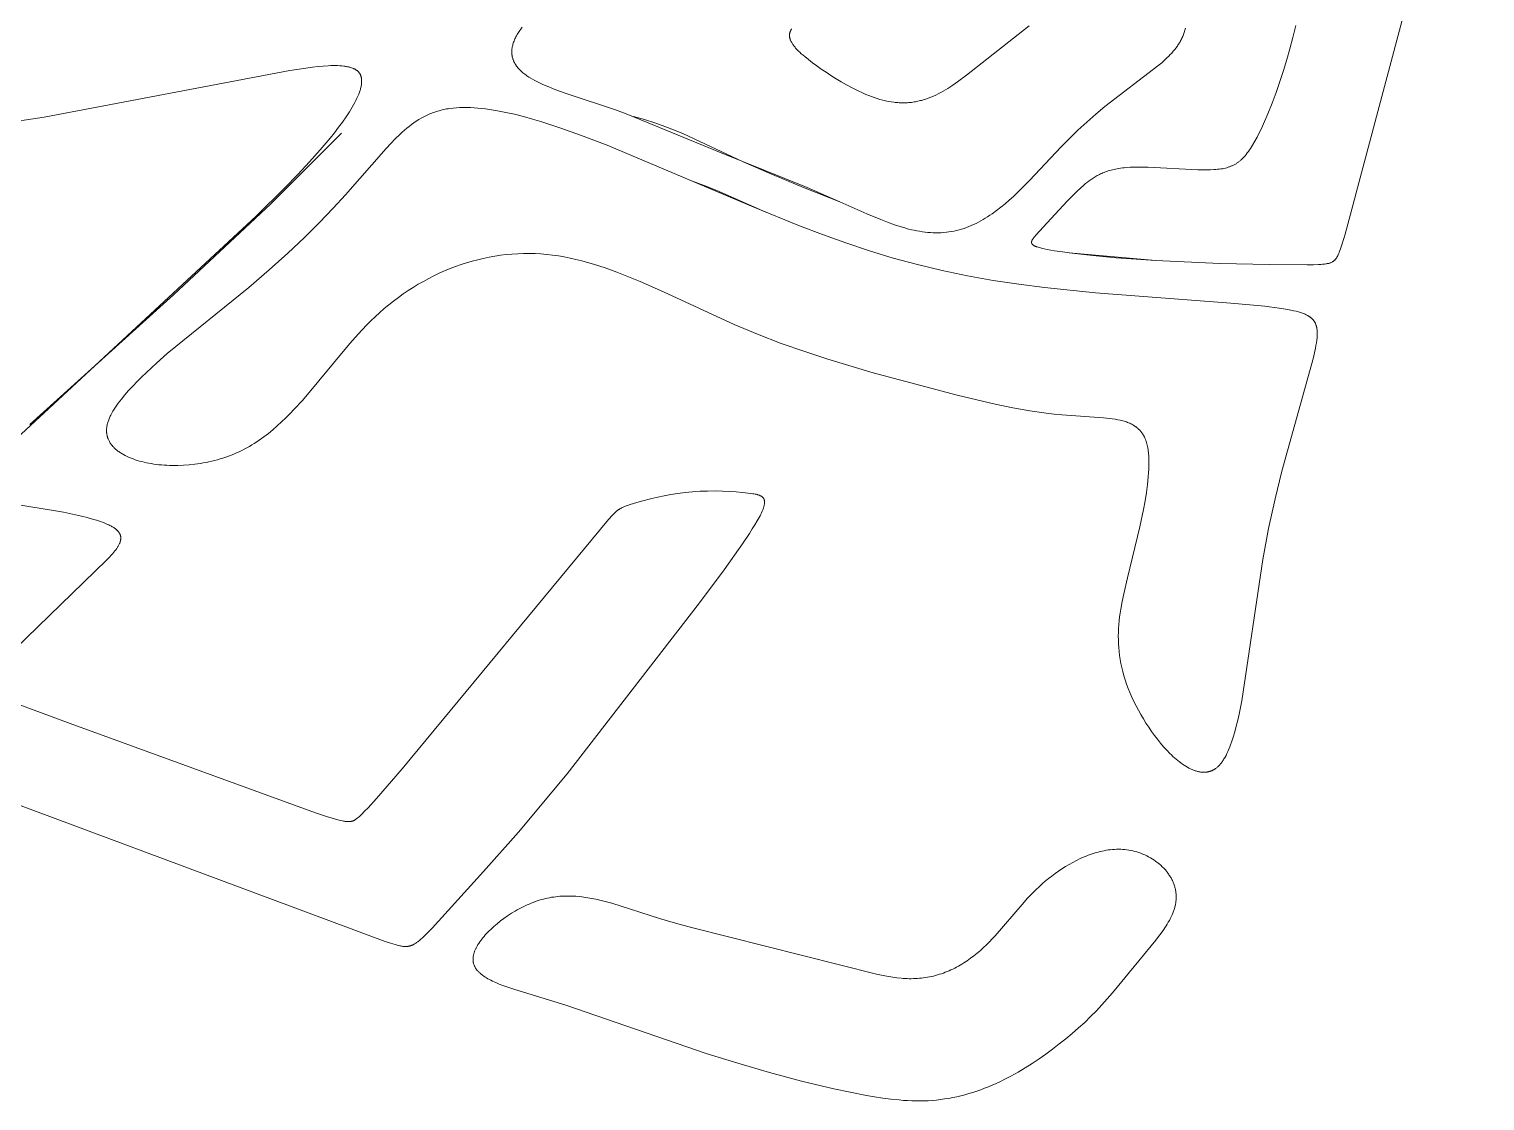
# Model space of a CAD drawing. Header units: metres. Extents: x 591 to 2060, y 452 to 927.
# Drawn here: x 986.4 to 1175.7, y 612 to 751.4 of the extents above; entities that cross this region are included whole.
import ezdxf

# ---------------------------------------------------------------- set-up
doc = ezdxf.new("R2010")
doc.units = ezdxf.units.M
doc.layers.add('jianzhu', color=18, linetype='Continuous', true_color=0x000000)

msp = doc.modelspace()

# ---------------------------------------------------------------- linework, layer by layer
at = {"layer": 'jianzhu', "color": 1, "lineweight": 20, "true_color": 0xff0000}
for points in [[(1151.08, 751.88), (1150.7, 750.34), (1150.31, 748.88), (1149.91, 747.46), (1149.47, 746.05), (1149.01, 744.62), (1148.51, 743.19), (1147.99, 741.78), (1147.44, 740.41), (1146.89, 739.12), (1146.61, 738.51), (1146.32, 737.92), (1146.04, 737.36), (1145.76, 736.84), (1145.47, 736.35), (1145.33, 736.12), (1145.19, 735.9), (1145.05, 735.7), (1144.91, 735.5), (1144.77, 735.31), (1144.63, 735.13), (1144.49, 734.96), (1144.35, 734.8), (1144.2, 734.65), (1144.13, 734.58), (1144.06, 734.51), (1143.99, 734.44), (1143.91, 734.37), (1143.84, 734.31), (1143.76, 734.25), (1143.69, 734.19), (1143.61, 734.13), (1143.54, 734.08), (1143.46, 734.02), (1143.38, 733.97), (1143.31, 733.92), (1143.23, 733.87), (1143.15, 733.83), (1143.07, 733.78), (1142.98, 733.74), (1142.9, 733.7), (1142.82, 733.66), (1142.73, 733.62), (1142.65, 733.59), (1142.56, 733.55), (1142.48, 733.52), (1142.39, 733.49), (1142.3, 733.46), (1142.21, 733.43), (1142.11, 733.4), (1141.93, 733.35), (1141.73, 733.31), (1141.54, 733.27), (1141.33, 733.24), (1141.12, 733.21), (1140.9, 733.19), (1140.68, 733.17), (1140.45, 733.15), (1139.97, 733.13), (1139.45, 733.12), (1138.33, 733.14), (1131.89, 733.46), (1130.67, 733.48), (1130.09, 733.47), (1129.54, 733.45), (1129.02, 733.41), (1128.78, 733.39), (1128.54, 733.36), (1128.3, 733.33), (1128.08, 733.29), (1127.86, 733.26), (1127.65, 733.21), (1127.44, 733.17), (1127.24, 733.12), (1127.05, 733.07), (1126.86, 733.02), (1126.68, 732.97), (1126.5, 732.91), (1126.33, 732.85), (1126.16, 732.78), (1126, 732.72), (1125.84, 732.65), (1125.69, 732.58), (1125.54, 732.51), (1125.4, 732.43), (1125.25, 732.36), (1125.12, 732.28), (1124.98, 732.2), (1124.85, 732.12), (1124.72, 732.04), (1124.46, 731.87), (1124.22, 731.69), (1123.98, 731.51), (1123.75, 731.33), (1123.52, 731.14), (1123.07, 730.75), (1122.63, 730.35), (1122.2, 729.93), (1121.35, 729.06), (1118.74, 726.24), (1117.29, 724.62), (1117.16, 724.46), (1117.03, 724.31), (1116.98, 724.24), (1116.93, 724.17), (1116.88, 724.11), (1116.86, 724.07), (1116.84, 724.04), (1116.82, 724.01), (1116.81, 723.98), (1116.79, 723.95), (1116.78, 723.92), (1116.77, 723.91), (1116.76, 723.89), (1116.76, 723.88), (1116.75, 723.86), (1116.75, 723.85), (1116.74, 723.83), (1116.74, 723.82), (1116.73, 723.81), (1116.73, 723.79), (1116.73, 723.78), (1116.72, 723.77), (1116.72, 723.75), (1116.72, 723.74), (1116.72, 723.73), (1116.71, 723.71), (1116.71, 723.7), (1116.71, 723.69), (1116.71, 723.67), (1116.71, 723.66), (1116.71, 723.65), (1116.71, 723.65), (1116.72, 723.64), (1116.72, 723.64), (1116.72, 723.63), (1116.72, 723.62), (1116.72, 723.62), (1116.72, 723.61), (1116.72, 723.6), (1116.72, 723.6), (1116.72, 723.59), (1116.73, 723.59), (1116.73, 723.58), (1116.73, 723.57), (1116.73, 723.57), (1116.73, 723.56), (1116.74, 723.56), (1116.74, 723.55), (1116.74, 723.54), (1116.74, 723.54), (1116.75, 723.53), (1116.75, 723.53), (1116.75, 723.52), (1116.75, 723.51), (1116.76, 723.5), (1116.77, 723.49), (1116.78, 723.48), (1116.78, 723.47), (1116.79, 723.46), (1116.8, 723.45), (1116.81, 723.43), (1116.82, 723.42), (1116.83, 723.41), (1116.84, 723.4), (1116.85, 723.39), (1116.87, 723.38), (1116.88, 723.37), (1116.89, 723.36), (1116.9, 723.35), (1116.92, 723.34), (1116.93, 723.33), (1116.95, 723.31), (1116.97, 723.3), (1117, 723.28), (1117.03, 723.26), (1117.07, 723.24), (1117.11, 723.22), (1117.16, 723.2), (1117.2, 723.18), (1117.25, 723.16), (1117.3, 723.14), (1117.35, 723.12), (1117.47, 723.08), (1117.59, 723.04), (1117.73, 723), (1117.87, 722.96), (1118.03, 722.92), (1118.38, 722.84), (1118.77, 722.76), (1119.69, 722.6), (1120.75, 722.43), (1121.95, 722.27), (1124.67, 721.96), (1127.72, 721.68), (1132.87, 721.32), (1141.18, 720.94), (1147.64, 720.78), (1152.54, 720.75), (1153.37, 720.77), (1154.04, 720.79), (1154.32, 720.81), (1154.57, 720.83), (1154.79, 720.85), (1154.99, 720.88), (1155.08, 720.89), (1155.16, 720.91), (1155.24, 720.92), (1155.31, 720.94), (1155.38, 720.95), (1155.44, 720.97), (1155.5, 720.99), (1155.55, 721.01), (1155.61, 721.03), (1155.66, 721.05), (1155.7, 721.07), (1155.75, 721.09), (1155.79, 721.11), (1155.83, 721.13), (1155.87, 721.16), (1155.91, 721.18), (1155.94, 721.21), (1155.98, 721.23), (1156.02, 721.26), (1156.05, 721.29), (1156.09, 721.32), (1156.12, 721.35), (1156.15, 721.38), (1156.19, 721.42), (1156.22, 721.46), (1156.26, 721.5), (1156.29, 721.54), (1156.32, 721.59), (1156.36, 721.63), (1156.39, 721.69), (1156.42, 721.74), (1156.46, 721.8), (1156.49, 721.86), (1156.53, 721.93), (1156.56, 722), (1156.6, 722.07), (1156.67, 722.24), (1156.74, 722.42), (1156.82, 722.62), (1156.9, 722.85), (1157.07, 723.37), (1157.48, 724.74), (1175.67, 793.02)], [(1050.5, 751.69), (1050.29, 751.41), (1050.19, 751.27), (1050.09, 751.13), (1050, 750.99), (1049.91, 750.85), (1049.83, 750.71), (1049.75, 750.57), (1049.68, 750.43), (1049.61, 750.29), (1049.54, 750.15), (1049.48, 750.02), (1049.43, 749.88), (1049.37, 749.74), (1049.33, 749.61), (1049.29, 749.47), (1049.25, 749.33), (1049.22, 749.2), (1049.2, 749.13), (1049.19, 749.07), (1049.18, 749), (1049.17, 748.93), (1049.16, 748.87), (1049.15, 748.8), (1049.15, 748.74), (1049.14, 748.67), (1049.14, 748.61), (1049.14, 748.54), (1049.14, 748.48), (1049.14, 748.41), (1049.14, 748.35), (1049.14, 748.28), (1049.15, 748.22), (1049.15, 748.16), (1049.16, 748.09), (1049.17, 748.03), (1049.18, 747.97), (1049.19, 747.91), (1049.2, 747.84), (1049.21, 747.78), (1049.23, 747.72), (1049.25, 747.66), (1049.26, 747.6), (1049.28, 747.54), (1049.3, 747.48), (1049.32, 747.42), (1049.35, 747.36), (1049.37, 747.3), (1049.4, 747.24), (1049.42, 747.18), (1049.45, 747.12), (1049.48, 747.07), (1049.51, 747.01), (1049.54, 746.95), (1049.58, 746.89), (1049.61, 746.84), (1049.65, 746.78), (1049.69, 746.72), (1049.72, 746.67), (1049.76, 746.61), (1049.85, 746.5), (1049.94, 746.39), (1050.03, 746.28), (1050.13, 746.18), (1050.23, 746.07), (1050.34, 745.97), (1050.45, 745.86), (1050.57, 745.76), (1050.69, 745.66), (1050.82, 745.56), (1050.95, 745.47), (1051.09, 745.37), (1051.23, 745.27), (1051.37, 745.18), (1051.52, 745.09), (1051.83, 744.9), (1052.15, 744.73), (1052.48, 744.55), (1052.83, 744.38), (1053.19, 744.22), (1053.94, 743.9), (1054.72, 743.59), (1056.35, 743.01), (1062.77, 740.87), (1064.22, 740.34), (1076.36, 735.31), (1087.55, 730.82), (1091.78, 728.97), (1095.3, 727.4), (1097.1, 726.65), (1098, 726.3), (1098.91, 725.97), (1099.64, 725.73), (1100.36, 725.52), (1100.73, 725.42), (1101.09, 725.33), (1101.45, 725.25), (1101.81, 725.18), (1102.16, 725.12), (1102.52, 725.06), (1102.87, 725.01), (1103.23, 724.98), (1103.58, 724.95), (1103.93, 724.93), (1104.27, 724.92), (1104.62, 724.93), (1104.96, 724.94), (1105.3, 724.96), (1105.64, 724.99), (1105.97, 725.03), (1106.31, 725.09), (1106.64, 725.15), (1106.97, 725.22), (1107.29, 725.31), (1107.62, 725.4), (1107.94, 725.5), (1108.26, 725.61), (1108.57, 725.73), (1108.88, 725.86), (1109.19, 726), (1109.5, 726.15), (1109.81, 726.31), (1110.11, 726.47), (1110.41, 726.64), (1110.7, 726.82), (1111, 727), (1111.29, 727.2), (1111.58, 727.4), (1112.15, 727.81), (1112.71, 728.25), (1113.27, 728.7), (1113.81, 729.18), (1114.35, 729.66), (1115.4, 730.68), (1116.44, 731.73), (1120.56, 736.11), (1121.64, 737.2), (1122.75, 738.28), (1123.89, 739.33), (1125.06, 740.36), (1126.26, 741.36), (1133.16, 746.65), (1133.65, 747.06), (1134.11, 747.48), (1134.33, 747.68), (1134.55, 747.9), (1134.76, 748.11), (1134.96, 748.32), (1135.15, 748.54), (1135.33, 748.77), (1135.51, 748.99), (1135.59, 749.11), (1135.68, 749.22), (1135.76, 749.34), (1135.83, 749.46), (1135.91, 749.58), (1135.98, 749.7), (1136.05, 749.82), (1136.12, 749.95), (1136.19, 750.07), (1136.25, 750.2), (1136.31, 750.33), (1136.37, 750.46), (1136.42, 750.59), (1136.47, 750.73), (1136.52, 750.86), (1136.57, 751), (1136.61, 751.14), (1136.65, 751.28), (1136.69, 751.42), (1136.73, 751.57)], [(1050.5, 751.69), (1050.29, 751.41), (1050.19, 751.27), (1050.09, 751.13), (1050, 750.99), (1049.91, 750.85), (1049.83, 750.71), (1049.75, 750.57), (1049.68, 750.43), (1049.61, 750.29), (1049.54, 750.15), (1049.48, 750.02), (1049.43, 749.88), (1049.37, 749.74), (1049.33, 749.61), (1049.29, 749.47), (1049.25, 749.33), (1049.22, 749.2), (1049.2, 749.13), (1049.19, 749.07), (1049.18, 749), (1049.17, 748.93), (1049.16, 748.87), (1049.15, 748.8), (1049.15, 748.74), (1049.14, 748.67), (1049.14, 748.61), (1049.14, 748.54), (1049.14, 748.48), (1049.14, 748.41), (1049.14, 748.35), (1049.14, 748.28), (1049.15, 748.22), (1049.15, 748.16), (1049.16, 748.09), (1049.17, 748.03), (1049.18, 747.97), (1049.19, 747.91), (1049.2, 747.84), (1049.21, 747.78), (1049.23, 747.72), (1049.25, 747.66), (1049.26, 747.6), (1049.28, 747.54), (1049.3, 747.48), (1049.32, 747.42), (1049.35, 747.36), (1049.37, 747.3), (1049.4, 747.24), (1049.42, 747.18), (1049.45, 747.12), (1049.48, 747.07), (1049.51, 747.01), (1049.54, 746.95), (1049.58, 746.89), (1049.61, 746.84), (1049.65, 746.78), (1049.69, 746.72), (1049.72, 746.67), (1049.76, 746.61), (1049.85, 746.5), (1049.94, 746.39), (1050.03, 746.28), (1050.13, 746.18), (1050.23, 746.07), (1050.34, 745.97), (1050.45, 745.86), (1050.57, 745.76), (1050.69, 745.66), (1050.82, 745.56), (1050.95, 745.47), (1051.09, 745.37), (1051.23, 745.27), (1051.37, 745.18), (1051.52, 745.09), (1051.83, 744.9), (1052.15, 744.73), (1052.48, 744.55), (1052.83, 744.38), (1053.19, 744.22), (1053.94, 743.9), (1054.72, 743.59), (1056.35, 743.01), (1062.77, 740.87), (1064.22, 740.34), (1076.36, 735.31), (1087.55, 730.82), (1091.78, 728.97), (1095.3, 727.4), (1097.1, 726.65), (1098, 726.3), (1098.91, 725.97), (1099.64, 725.73), (1100.36, 725.52), (1100.73, 725.42), (1101.09, 725.33), (1101.45, 725.25), (1101.81, 725.18), (1102.16, 725.12), (1102.52, 725.06), (1102.87, 725.01), (1103.23, 724.98), (1103.58, 724.95), (1103.93, 724.93), (1104.27, 724.92), (1104.62, 724.93), (1104.96, 724.94), (1105.3, 724.96), (1105.64, 724.99), (1105.97, 725.03), (1106.31, 725.09), (1106.64, 725.15), (1106.97, 725.22), (1107.29, 725.31), (1107.62, 725.4), (1107.94, 725.5), (1108.26, 725.61), (1108.57, 725.73), (1108.88, 725.86), (1109.19, 726), (1109.5, 726.15), (1109.81, 726.31), (1110.11, 726.47), (1110.41, 726.64), (1110.7, 726.82), (1111, 727), (1111.29, 727.2), (1111.58, 727.4), (1112.15, 727.81), (1112.71, 728.25), (1113.27, 728.7), (1113.81, 729.18), (1114.35, 729.66), (1115.4, 730.68), (1116.44, 731.73), (1120.56, 736.11), (1121.64, 737.2), (1122.75, 738.28), (1123.89, 739.33), (1125.06, 740.36), (1126.26, 741.36), (1133.16, 746.65), (1133.65, 747.06), (1134.11, 747.48), (1134.33, 747.68), (1134.55, 747.9), (1134.76, 748.11), (1134.96, 748.32), (1135.15, 748.54), (1135.33, 748.77), (1135.51, 748.99), (1135.59, 749.11), (1135.68, 749.22), (1135.76, 749.34), (1135.83, 749.46), (1135.91, 749.58), (1135.98, 749.7), (1136.05, 749.82), (1136.12, 749.95), (1136.19, 750.07), (1136.25, 750.2), (1136.31, 750.33), (1136.37, 750.46), (1136.42, 750.59), (1136.47, 750.73), (1136.52, 750.86), (1136.57, 751), (1136.61, 751.14), (1136.65, 751.28), (1136.69, 751.42), (1136.73, 751.57)], [(1116.4, 751.87), (1108.27, 745.44), (1107.07, 744.55), (1106.47, 744.12), (1105.85, 743.72), (1105.54, 743.53), (1105.23, 743.34), (1104.91, 743.17), (1104.59, 743), (1104.27, 742.84), (1103.95, 742.69), (1103.62, 742.56), (1103.29, 742.43), (1102.96, 742.31), (1102.63, 742.21), (1102.46, 742.16), (1102.29, 742.12), (1102.12, 742.08), (1101.95, 742.04), (1101.78, 742.01), (1101.61, 741.97), (1101.44, 741.95), (1101.27, 741.92), (1101.1, 741.9), (1100.92, 741.88), (1100.75, 741.86), (1100.57, 741.85), (1100.4, 741.84), (1100.22, 741.84), (1100.05, 741.84), (1099.87, 741.84), (1099.7, 741.84), (1099.52, 741.85), (1099.34, 741.86), (1099.16, 741.87), (1098.98, 741.89), (1098.8, 741.91), (1098.45, 741.96), (1098.08, 742.03), (1097.72, 742.1), (1097.36, 742.19), (1097, 742.29), (1096.63, 742.4), (1096.27, 742.52), (1095.91, 742.65), (1095.54, 742.79), (1095.18, 742.94), (1094.82, 743.1), (1094.09, 743.43), (1093.38, 743.79), (1092.67, 744.18), (1091.98, 744.57), (1091.3, 744.98), (1090.64, 745.39), (1090, 745.81), (1089.38, 746.23), (1088.79, 746.64), (1088.23, 747.05), (1087.71, 747.46), (1087.22, 747.85), (1087, 748.04), (1086.78, 748.23), (1086.58, 748.42), (1086.39, 748.61), (1086.21, 748.79), (1086.04, 748.97), (1085.97, 749.06), (1085.89, 749.15), (1085.82, 749.24), (1085.76, 749.33), (1085.69, 749.41), (1085.63, 749.5), (1085.58, 749.59), (1085.53, 749.67), (1085.48, 749.76), (1085.46, 749.8), (1085.44, 749.84), (1085.42, 749.88), (1085.4, 749.92), (1085.38, 749.97), (1085.36, 750.01), (1085.35, 750.05), (1085.33, 750.09), (1085.32, 750.13), (1085.31, 750.17), (1085.3, 750.21), (1085.29, 750.25), (1085.28, 750.29), (1085.27, 750.33), (1085.26, 750.37), (1085.26, 750.41), (1085.25, 750.45), (1085.25, 750.49), (1085.24, 750.53), (1085.24, 750.57), (1085.24, 750.61), (1085.24, 750.65), (1085.25, 750.69), (1085.25, 750.73), (1085.25, 750.77), (1085.26, 750.81), (1085.26, 750.85), (1085.27, 750.89), (1085.28, 750.93), (1085.29, 750.97), (1085.3, 751.01), (1085.31, 751.04), (1085.33, 751.08), (1085.34, 751.12), (1085.36, 751.16), (1085.37, 751.2), (1085.39, 751.24), (1085.41, 751.27), (1085.43, 751.31), (1085.45, 751.35), (1085.48, 751.39), (1085.5, 751.42), (1085.52, 751.46)], [(1116.4, 751.87), (1108.27, 745.44), (1107.07, 744.55), (1106.47, 744.12), (1105.85, 743.72), (1105.54, 743.53), (1105.23, 743.34), (1104.91, 743.17), (1104.59, 743), (1104.27, 742.84), (1103.95, 742.69), (1103.62, 742.56), (1103.29, 742.43), (1102.96, 742.31), (1102.63, 742.21), (1102.46, 742.16), (1102.29, 742.12), (1102.12, 742.08), (1101.95, 742.04), (1101.78, 742.01), (1101.61, 741.97), (1101.44, 741.95), (1101.27, 741.92), (1101.1, 741.9), (1100.92, 741.88), (1100.75, 741.86), (1100.57, 741.85), (1100.4, 741.84), (1100.22, 741.84), (1100.05, 741.84), (1099.87, 741.84), (1099.7, 741.84), (1099.52, 741.85), (1099.34, 741.86), (1099.16, 741.87), (1098.98, 741.89), (1098.8, 741.91), (1098.45, 741.96), (1098.08, 742.03), (1097.72, 742.1), (1097.36, 742.19), (1097, 742.29), (1096.63, 742.4), (1096.27, 742.52), (1095.91, 742.65), (1095.54, 742.79), (1095.18, 742.94), (1094.82, 743.1), (1094.09, 743.43), (1093.38, 743.79), (1092.67, 744.18), (1091.98, 744.57), (1091.3, 744.98), (1090.64, 745.39), (1090, 745.81), (1089.38, 746.23), (1088.79, 746.64), (1088.23, 747.05), (1087.71, 747.46), (1087.22, 747.85), (1087, 748.04), (1086.78, 748.23), (1086.58, 748.42), (1086.39, 748.61), (1086.21, 748.79), (1086.04, 748.97), (1085.97, 749.06), (1085.89, 749.15), (1085.82, 749.24), (1085.76, 749.33), (1085.69, 749.41), (1085.63, 749.5), (1085.58, 749.59), (1085.53, 749.67), (1085.48, 749.76), (1085.46, 749.8), (1085.44, 749.84), (1085.42, 749.88), (1085.4, 749.92), (1085.38, 749.97), (1085.36, 750.01), (1085.35, 750.05), (1085.33, 750.09), (1085.32, 750.13), (1085.31, 750.17), (1085.3, 750.21), (1085.29, 750.25), (1085.28, 750.29), (1085.27, 750.33), (1085.26, 750.37), (1085.26, 750.41), (1085.25, 750.45), (1085.25, 750.49), (1085.24, 750.53), (1085.24, 750.57), (1085.24, 750.61), (1085.24, 750.65), (1085.25, 750.69), (1085.25, 750.73), (1085.25, 750.77), (1085.26, 750.81), (1085.26, 750.85), (1085.27, 750.89), (1085.28, 750.93), (1085.29, 750.97), (1085.3, 751.01), (1085.31, 751.04), (1085.33, 751.08), (1085.34, 751.12), (1085.36, 751.16), (1085.37, 751.2), (1085.39, 751.24), (1085.41, 751.27), (1085.43, 751.31), (1085.45, 751.35), (1085.48, 751.39), (1085.5, 751.42), (1085.52, 751.46)], [(969.73, 684.27), (1015.88, 727.09), (1019.61, 730.77), (1021.29, 732.5), (1022.83, 734.14), (1024.23, 735.71), (1025.5, 737.22), (1026.08, 737.94), (1026.62, 738.65), (1027.12, 739.34), (1027.59, 740.01), (1028.01, 740.65), (1028.2, 740.97), (1028.38, 741.27), (1028.55, 741.57), (1028.71, 741.87), (1028.86, 742.15), (1028.99, 742.43), (1029.12, 742.7), (1029.23, 742.97), (1029.32, 743.23), (1029.36, 743.35), (1029.4, 743.47), (1029.44, 743.59), (1029.47, 743.71), (1029.5, 743.83), (1029.53, 743.95), (1029.55, 744.06), (1029.57, 744.17), (1029.59, 744.28), (1029.6, 744.38), (1029.61, 744.49), (1029.61, 744.59), (1029.61, 744.64), (1029.61, 744.69), (1029.61, 744.74), (1029.61, 744.79), (1029.61, 744.83), (1029.61, 744.88), (1029.6, 744.93), (1029.6, 744.97), (1029.59, 745.02), (1029.58, 745.06), (1029.57, 745.11), (1029.56, 745.15), (1029.55, 745.19), (1029.54, 745.23), (1029.53, 745.28), (1029.52, 745.32), (1029.5, 745.36), (1029.49, 745.4), (1029.47, 745.44), (1029.46, 745.47), (1029.44, 745.51), (1029.42, 745.55), (1029.4, 745.58), (1029.38, 745.62), (1029.36, 745.66), (1029.33, 745.69), (1029.31, 745.72), (1029.28, 745.76), (1029.26, 745.79), (1029.23, 745.82), (1029.2, 745.85), (1029.17, 745.88), (1029.14, 745.91), (1029.11, 745.94), (1029.08, 745.97), (1029.05, 746), (1029.01, 746.03), (1028.98, 746.05), (1028.94, 746.08), (1028.91, 746.1), (1028.87, 746.13), (1028.83, 746.15), (1028.79, 746.18), (1028.75, 746.2), (1028.71, 746.22), (1028.67, 746.24), (1028.62, 746.26), (1028.58, 746.28), (1028.54, 746.3), (1028.49, 746.32), (1028.4, 746.36), (1028.3, 746.4), (1028.2, 746.43), (1028.09, 746.46), (1027.99, 746.49), (1027.88, 746.51), (1027.76, 746.54), (1027.65, 746.56), (1027.53, 746.58), (1027.41, 746.6), (1027.28, 746.62), (1027.02, 746.64), (1026.76, 746.66), (1026.48, 746.68), (1026.19, 746.68), (1025.89, 746.68), (1025.59, 746.68), (1025.27, 746.66), (1024.62, 746.62), (1023.94, 746.56), (1023.24, 746.48), (1021.78, 746.28), (1020.28, 746.04), (988.32, 739.96), (970.98, 737.36)], [(1064.96, 740.06), (1066.38, 739.66), (1067.74, 739.23), (1069.04, 738.77), (1070.29, 738.28), (1071.44, 737.8), (1079.24, 734.16)], [(986.47, 699.98), (1005.13, 716.85), (1017.82, 728.71), (1026.97, 737.89)], [(986.47, 699.98), (1005.13, 716.85), (1017.82, 728.71), (1026.97, 737.89)], [(1079.24, 734.16), (1082.81, 732.58), (1087.27, 730.73), (1091.78, 728.97)], [(1079.24, 734.16), (1082.81, 732.58), (1087.27, 730.73), (1091.78, 728.97)], [(1082.16, 727.6), (1075.78, 730.41), (1074.14, 731.08), (1072.5, 731.7)], [(1082.16, 727.6), (1075.78, 730.41), (1074.14, 731.08), (1072.5, 731.7)], [(1121.59, 722.32), (1132.86, 721.32)], [(977.62, 653.24), (1032.66, 632.73), (1033.36, 632.49), (1033.67, 632.39), (1033.95, 632.3), (1034.22, 632.23), (1034.46, 632.17), (1034.57, 632.15), (1034.68, 632.13), (1034.79, 632.11), (1034.89, 632.09), (1034.99, 632.08), (1035.08, 632.07), (1035.18, 632.07), (1035.27, 632.06), (1035.36, 632.06), (1035.4, 632.06), (1035.44, 632.07), (1035.49, 632.07), (1035.53, 632.07), (1035.57, 632.08), (1035.61, 632.08), (1035.65, 632.09), (1035.69, 632.09), (1035.74, 632.1), (1035.78, 632.11), (1035.82, 632.12), (1035.86, 632.13), (1035.9, 632.14), (1035.94, 632.15), (1035.98, 632.16), (1036.02, 632.17), (1036.06, 632.19), (1036.1, 632.2), (1036.14, 632.22), (1036.18, 632.23), (1036.22, 632.25), (1036.26, 632.27), (1036.3, 632.29), (1036.34, 632.31), (1036.42, 632.35), (1036.5, 632.4), (1036.59, 632.45), (1036.67, 632.5), (1036.76, 632.56), (1036.84, 632.63), (1036.93, 632.69), (1037.02, 632.77), (1037.12, 632.84), (1037.31, 633.01), (1037.52, 633.2), (1037.74, 633.41), (1038.21, 633.89), (1038.76, 634.46), (1045.46, 641.81), (1049.99, 646.92), (1056.32, 654.54), (1073.54, 676.76), (1076.74, 681.09), (1079.13, 684.44), (1080.03, 685.79), (1080.41, 686.39), (1080.75, 686.94), (1081.05, 687.44), (1081.3, 687.9), (1081.41, 688.11), (1081.51, 688.32), (1081.6, 688.51), (1081.69, 688.69), (1081.76, 688.87), (1081.82, 689.03), (1081.85, 689.11), (1081.87, 689.19), (1081.9, 689.26), (1081.92, 689.33), (1081.93, 689.4), (1081.95, 689.47), (1081.96, 689.54), (1081.98, 689.6), (1081.99, 689.66), (1081.99, 689.72), (1081.99, 689.75), (1082, 689.78), (1082, 689.81), (1082, 689.84), (1082, 689.87), (1082, 689.89), (1082, 689.92), (1082, 689.95), (1082, 689.97), (1081.99, 690), (1081.99, 690.02), (1081.99, 690.05), (1081.98, 690.07), (1081.98, 690.09), (1081.97, 690.12), (1081.97, 690.14), (1081.96, 690.16), (1081.96, 690.18), (1081.95, 690.2), (1081.94, 690.23), (1081.93, 690.25), (1081.93, 690.27), (1081.92, 690.29), (1081.91, 690.31), (1081.9, 690.33), (1081.89, 690.34), (1081.88, 690.36), (1081.86, 690.38), (1081.85, 690.4), (1081.84, 690.42), (1081.83, 690.43), (1081.81, 690.45), (1081.8, 690.47), (1081.78, 690.48), (1081.77, 690.5), (1081.75, 690.51), (1081.74, 690.53), (1081.72, 690.54), (1081.7, 690.56), (1081.69, 690.57), (1081.67, 690.59), (1081.65, 690.6), (1081.63, 690.62), (1081.61, 690.63), (1081.59, 690.64), (1081.57, 690.65), (1081.55, 690.67), (1081.53, 690.68), (1081.51, 690.69), (1081.49, 690.7), (1081.44, 690.72), (1081.4, 690.75), (1081.35, 690.77), (1081.3, 690.79), (1081.24, 690.8), (1081.19, 690.82), (1081.13, 690.84), (1081.07, 690.86), (1081.01, 690.87), (1080.89, 690.9), (1080.76, 690.93), (1080.62, 690.96), (1080.48, 690.98), (1080.17, 691.02), (1079.84, 691.06), (1079.12, 691.14), (1078.32, 691.21), (1077.45, 691.26), (1076.53, 691.31), (1075.57, 691.33), (1074.6, 691.32), (1073.61, 691.29), (1072.62, 691.23), (1071.66, 691.14), (1070.71, 691.02), (1069.8, 690.87), (1068.93, 690.71), (1068.11, 690.54), (1067.34, 690.36), (1066, 690.02), (1064.96, 689.72), (1064.53, 689.58), (1064.16, 689.45), (1063.99, 689.39), (1063.83, 689.32), (1063.69, 689.26), (1063.55, 689.2), (1063.42, 689.14), (1063.3, 689.07), (1063.19, 689.01), (1063.08, 688.94), (1063.03, 688.91), (1062.98, 688.88), (1062.92, 688.84), (1062.87, 688.8), (1062.81, 688.75), (1062.75, 688.7), (1062.68, 688.64), (1062.61, 688.57), (1062.53, 688.5), (1062.45, 688.41), (1062.25, 688.2), (1061.72, 687.6), (1034.87, 655.16), (1031.54, 651.31), (1030.44, 650.1), (1030, 649.65), (1029.62, 649.28), (1029.46, 649.12), (1029.31, 648.98), (1029.17, 648.86), (1029.04, 648.76), (1028.92, 648.67), (1028.86, 648.63), (1028.81, 648.59), (1028.76, 648.56), (1028.71, 648.53), (1028.66, 648.5), (1028.62, 648.47), (1028.58, 648.45), (1028.53, 648.43), (1028.49, 648.41), (1028.45, 648.4), (1028.41, 648.38), (1028.38, 648.37), (1028.34, 648.36), (1028.31, 648.35), (1028.27, 648.35), (1028.24, 648.34), (1028.2, 648.33), (1028.17, 648.33), (1028.14, 648.33), (1028.1, 648.32), (1028.04, 648.32), (1027.97, 648.32), (1027.9, 648.31), (1027.83, 648.31), (1027.75, 648.32), (1027.67, 648.32), (1027.58, 648.33), (1027.48, 648.34), (1027.38, 648.36), (1027.26, 648.37), (1027.13, 648.4), (1026.84, 648.46), (1026.5, 648.55), (1026.09, 648.66), (1025.03, 648.98), (1023.6, 649.45), (991.7, 661.07), (984.33, 663.8)], [(981.54, 667.87), (996.43, 682.33), (996.78, 682.68), (997.09, 683.03), (997.24, 683.2), (997.39, 683.36), (997.52, 683.53), (997.65, 683.69), (997.76, 683.85), (997.82, 683.93), (997.87, 684.01), (997.92, 684.09), (997.97, 684.17), (998.01, 684.25), (998.05, 684.33), (998.09, 684.41), (998.12, 684.48), (998.16, 684.56), (998.19, 684.63), (998.2, 684.67), (998.21, 684.71), (998.22, 684.75), (998.23, 684.79), (998.24, 684.82), (998.25, 684.86), (998.26, 684.9), (998.27, 684.93), (998.27, 684.97), (998.28, 685.01), (998.28, 685.04), (998.29, 685.08), (998.29, 685.12), (998.29, 685.15), (998.29, 685.19), (998.29, 685.22), (998.29, 685.26), (998.29, 685.3), (998.29, 685.33), (998.28, 685.37), (998.28, 685.4), (998.27, 685.44), (998.26, 685.47), (998.26, 685.51), (998.25, 685.54), (998.24, 685.58), (998.22, 685.61), (998.21, 685.65), (998.2, 685.68), (998.18, 685.71), (998.17, 685.75), (998.15, 685.78), (998.13, 685.82), (998.11, 685.85), (998.09, 685.88), (998.07, 685.92), (998.05, 685.95), (998.03, 685.98), (998, 686.02), (997.98, 686.05), (997.95, 686.08), (997.92, 686.11), (997.89, 686.15), (997.86, 686.18), (997.83, 686.21), (997.79, 686.24), (997.76, 686.28), (997.72, 686.31), (997.69, 686.34), (997.65, 686.37), (997.61, 686.4), (997.57, 686.43), (997.48, 686.5), (997.39, 686.56), (997.29, 686.62), (997.19, 686.68), (997.08, 686.74), (996.97, 686.8), (996.85, 686.86), (996.73, 686.92), (996.47, 687.03), (996.2, 687.15), (995.91, 687.26), (995.61, 687.37), (995.29, 687.47), (994.61, 687.68), (993.9, 687.87), (993.16, 688.06), (992.39, 688.24), (990.83, 688.57), (989.29, 688.85), (986.58, 689.29), (984.72, 689.57)]]:
    msp.add_lwpolyline(points, dxfattribs=at)
for points in [[(1072.5, 731.7), (1061.52, 736.31), (1058.06, 737.65), (1055.49, 738.56), (1053.02, 739.37), (1051.82, 739.73), (1050.64, 740.06), (1049.5, 740.35), (1048.38, 740.6), (1047.29, 740.81), (1046.24, 740.99), (1045.72, 741.06), (1045.22, 741.11), (1044.72, 741.16), (1044.23, 741.2), (1043.75, 741.22), (1043.28, 741.23), (1042.82, 741.23), (1042.37, 741.22), (1041.93, 741.19), (1041.5, 741.15), (1041.07, 741.1), (1040.87, 741.07), (1040.66, 741.04), (1040.46, 741), (1040.26, 740.96), (1040.07, 740.91), (1039.87, 740.86), (1039.68, 740.81), (1039.49, 740.75), (1039.3, 740.7), (1039.12, 740.63), (1038.93, 740.57), (1038.75, 740.5), (1038.58, 740.43), (1038.4, 740.36), (1038.22, 740.28), (1038.05, 740.2), (1037.88, 740.11), (1037.71, 740.03), (1037.37, 739.85), (1037.05, 739.65), (1036.72, 739.45), (1036.4, 739.23), (1036.09, 739.01), (1035.78, 738.77), (1035.48, 738.52), (1035.17, 738.27), (1034.87, 738), (1034.57, 737.73), (1033.98, 737.15), (1033.39, 736.54), (1032.8, 735.9), (1027.52, 729.85), (1025.92, 728.11), (1024.15, 726.27), (1022.19, 724.33), (1020.02, 722.28), (1017.6, 720.11), (1014.92, 717.83), (1004.34, 709.2), (1002.94, 707.97), (1001.62, 706.76), (1000.99, 706.16), (1000.4, 705.57), (999.84, 704.99), (999.31, 704.42), (998.82, 703.85), (998.37, 703.3), (998.15, 703.03), (997.95, 702.76), (997.76, 702.49), (997.59, 702.23), (997.42, 701.97), (997.27, 701.71), (997.12, 701.46), (996.99, 701.2), (996.93, 701.08), (996.88, 700.96), (996.82, 700.84), (996.77, 700.71), (996.73, 700.59), (996.68, 700.48), (996.64, 700.36), (996.6, 700.24), (996.57, 700.12), (996.54, 700.01), (996.52, 699.89), (996.49, 699.78), (996.48, 699.67), (996.46, 699.56), (996.45, 699.45), (996.44, 699.34), (996.44, 699.28), (996.44, 699.23), (996.44, 699.18), (996.44, 699.12), (996.44, 699.07), (996.44, 699.02), (996.45, 698.97), (996.45, 698.91), (996.46, 698.86), (996.46, 698.81), (996.47, 698.76), (996.48, 698.71), (996.49, 698.66), (996.5, 698.61), (996.51, 698.56), (996.52, 698.51), (996.53, 698.46), (996.54, 698.41), (996.56, 698.36), (996.57, 698.31), (996.59, 698.26), (996.6, 698.21), (996.62, 698.17), (996.64, 698.12), (996.68, 698.02), (996.72, 697.93), (996.77, 697.84), (996.82, 697.75), (996.87, 697.66), (996.93, 697.57), (996.99, 697.48), (997.05, 697.4), (997.11, 697.31), (997.18, 697.23), (997.25, 697.14), (997.33, 697.06), (997.4, 696.98), (997.48, 696.9), (997.56, 696.83), (997.65, 696.75), (997.74, 696.68), (997.83, 696.6), (997.92, 696.53), (998.02, 696.46), (998.12, 696.39), (998.22, 696.32), (998.32, 696.25), (998.43, 696.19), (998.54, 696.12), (998.65, 696.06), (998.88, 695.93), (999.12, 695.82), (999.36, 695.7), (999.62, 695.6), (999.88, 695.5), (1000.16, 695.4), (1000.44, 695.31), (1000.72, 695.22), (1001.02, 695.15), (1001.32, 695.07), (1001.62, 695), (1001.94, 694.94), (1002.26, 694.89), (1002.58, 694.83), (1002.91, 694.79), (1003.25, 694.75), (1003.58, 694.72), (1003.93, 694.69), (1004.28, 694.67), (1004.63, 694.66), (1004.98, 694.65), (1005.34, 694.65), (1005.7, 694.65), (1006.43, 694.68), (1007.16, 694.73), (1007.9, 694.81), (1008.27, 694.86), (1008.64, 694.92), (1009.01, 694.98), (1009.38, 695.05), (1009.75, 695.13), (1010.12, 695.21), (1010.49, 695.3), (1010.85, 695.4), (1011.22, 695.51), (1011.58, 695.62), (1011.94, 695.74), (1012.29, 695.86), (1012.65, 696), (1013, 696.14), (1013.34, 696.28), (1013.68, 696.44), (1014.02, 696.6), (1014.35, 696.77), (1014.68, 696.95), (1015.01, 697.13), (1015.33, 697.32), (1015.65, 697.52), (1015.96, 697.72), (1016.27, 697.93), (1016.58, 698.14), (1016.88, 698.36), (1017.48, 698.82), (1018.06, 699.3), (1018.64, 699.8), (1019.2, 700.31), (1019.76, 700.85), (1020.3, 701.4), (1020.84, 701.96), (1021.9, 703.12), (1028.07, 710.54), (1029.14, 711.74), (1030.24, 712.9), (1030.8, 713.46), (1031.37, 714.01), (1031.96, 714.55), (1032.55, 715.06), (1033.16, 715.57), (1033.77, 716.05), (1034.4, 716.52), (1035.03, 716.97), (1035.67, 717.41), (1036.32, 717.83), (1036.98, 718.23), (1037.65, 718.61), (1038.33, 718.98), (1039.01, 719.33), (1039.7, 719.66), (1040.4, 719.97), (1041.1, 720.26), (1041.81, 720.53), (1042.53, 720.78), (1043.25, 721.02), (1043.97, 721.23), (1044.7, 721.43), (1045.43, 721.6), (1046.17, 721.75), (1046.91, 721.89), (1047.66, 722), (1048.4, 722.09), (1049.15, 722.16), (1049.9, 722.21), (1050.66, 722.23), (1051.41, 722.24), (1052.17, 722.22), (1052.92, 722.18), (1053.68, 722.11), (1054.44, 722.02), (1055.2, 721.91), (1055.95, 721.78), (1056.71, 721.63), (1057.47, 721.46), (1058.23, 721.27), (1058.98, 721.07), (1059.74, 720.84), (1061.26, 720.35), (1062.78, 719.81), (1064.3, 719.21), (1065.82, 718.58), (1068.86, 717.23), (1078.03, 712.99), (1081.1, 711.72), (1084.17, 710.54), (1087.22, 709.46), (1090.24, 708.47), (1096.14, 706.69), (1107.06, 703.79), (1111.97, 702.64), (1114.29, 702.16), (1116.51, 701.76), (1118.64, 701.45), (1119.66, 701.32), (1120.67, 701.22), (1126.08, 700.86), (1126.85, 700.78), (1127.22, 700.73), (1127.58, 700.67), (1127.93, 700.61), (1128.26, 700.53), (1128.43, 700.49), (1128.59, 700.45), (1128.74, 700.41), (1128.9, 700.36), (1129.05, 700.31), (1129.2, 700.25), (1129.34, 700.2), (1129.48, 700.14), (1129.62, 700.07), (1129.75, 700.01), (1129.88, 699.94), (1130.01, 699.86), (1130.07, 699.82), (1130.13, 699.78), (1130.19, 699.74), (1130.25, 699.7), (1130.31, 699.66), (1130.37, 699.62), (1130.42, 699.57), (1130.48, 699.53), (1130.53, 699.48), (1130.59, 699.43), (1130.64, 699.39), (1130.69, 699.34), (1130.74, 699.29), (1130.79, 699.23), (1130.84, 699.18), (1130.89, 699.13), (1130.93, 699.07), (1130.98, 699.02), (1131.02, 698.96), (1131.07, 698.9), (1131.11, 698.84), (1131.15, 698.78), (1131.19, 698.72), (1131.23, 698.65), (1131.27, 698.59), (1131.31, 698.52), (1131.35, 698.45), (1131.38, 698.39), (1131.41, 698.32), (1131.45, 698.25), (1131.48, 698.17), (1131.51, 698.1), (1131.54, 698.02), (1131.57, 697.95), (1131.63, 697.79), (1131.68, 697.63), (1131.72, 697.46), (1131.77, 697.29), (1131.8, 697.11), (1131.84, 696.93), (1131.87, 696.74), (1131.9, 696.55), (1131.92, 696.35), (1131.94, 696.15), (1131.96, 695.94), (1131.98, 695.52), (1131.99, 695.08), (1131.98, 694.63), (1131.97, 694.16), (1131.94, 693.68), (1131.9, 693.19), (1131.8, 692.18), (1131.65, 691.12), (1131.48, 690.04), (1131.27, 688.93), (1130.8, 686.66), (1129.18, 680.03), (1128.7, 677.97), (1128.49, 676.95), (1128.32, 675.95), (1128.24, 675.45), (1128.17, 674.95), (1128.12, 674.46), (1128.07, 673.96), (1128.04, 673.46), (1128.01, 672.96), (1128, 672.46), (1128.01, 671.96), (1128.02, 671.46), (1128.05, 670.95), (1128.1, 670.44), (1128.16, 669.93), (1128.23, 669.41), (1128.33, 668.89), (1128.44, 668.36), (1128.57, 667.83), (1128.72, 667.3), (1128.88, 666.75), (1129.07, 666.21), (1129.28, 665.65), (1129.51, 665.09), (1129.75, 664.52), (1130.02, 663.95), (1130.31, 663.38), (1130.61, 662.81), (1130.93, 662.24), (1131.26, 661.68), (1131.6, 661.12), (1131.96, 660.58), (1132.33, 660.04), (1132.71, 659.52), (1133.09, 659.02), (1133.49, 658.53), (1133.89, 658.06), (1134.29, 657.62), (1134.7, 657.19), (1134.91, 656.99), (1135.11, 656.8), (1135.32, 656.61), (1135.53, 656.43), (1135.74, 656.26), (1135.94, 656.09), (1136.15, 655.94), (1136.36, 655.79), (1136.56, 655.65), (1136.77, 655.52), (1136.98, 655.39), (1137.18, 655.28), (1137.28, 655.23), (1137.38, 655.18), (1137.48, 655.13), (1137.59, 655.09), (1137.69, 655.04), (1137.79, 655), (1137.89, 654.97), (1137.99, 654.93), (1138.09, 654.9), (1138.19, 654.87), (1138.28, 654.84), (1138.38, 654.82), (1138.48, 654.8), (1138.58, 654.78), (1138.67, 654.76), (1138.77, 654.75), (1138.86, 654.74), (1138.96, 654.73), (1139.05, 654.73), (1139.15, 654.73), (1139.24, 654.73), (1139.33, 654.73), (1139.43, 654.74), (1139.47, 654.75), (1139.52, 654.75), (1139.56, 654.76), (1139.61, 654.77), (1139.65, 654.78), (1139.7, 654.79), (1139.74, 654.8), (1139.79, 654.81), (1139.83, 654.82), (1139.88, 654.83), (1139.92, 654.85), (1139.96, 654.86), (1140.01, 654.88), (1140.05, 654.89), (1140.09, 654.91), (1140.14, 654.93), (1140.18, 654.94), (1140.22, 654.96), (1140.26, 654.98), (1140.31, 655), (1140.35, 655.03), (1140.39, 655.05), (1140.43, 655.07), (1140.47, 655.1), (1140.51, 655.12), (1140.56, 655.15), (1140.6, 655.18), (1140.64, 655.21), (1140.72, 655.26), (1140.8, 655.33), (1140.87, 655.39), (1140.95, 655.46), (1141.03, 655.54), (1141.1, 655.61), (1141.18, 655.7), (1141.25, 655.78), (1141.33, 655.87), (1141.4, 655.96), (1141.47, 656.05), (1141.54, 656.15), (1141.61, 656.25), (1141.68, 656.36), (1141.74, 656.47), (1141.81, 656.58), (1141.88, 656.69), (1142.01, 656.93), (1142.13, 657.19), (1142.26, 657.45), (1142.38, 657.73), (1142.49, 658.02), (1142.61, 658.32), (1142.72, 658.63), (1142.94, 659.28), (1143.14, 659.98), (1143.34, 660.71), (1143.53, 661.49), (1143.71, 662.29), (1144.05, 664.01), (1146.79, 682.4), (1147.55, 686.45), (1148.38, 690.31), (1149.26, 693.93), (1153.36, 708.68), (1153.55, 709.52), (1153.63, 709.9), (1153.7, 710.27), (1153.76, 710.61), (1153.81, 710.94), (1153.84, 711.25), (1153.85, 711.4), (1153.86, 711.54), (1153.86, 711.68), (1153.87, 711.82), (1153.86, 711.95), (1153.86, 712.07), (1153.85, 712.2), (1153.84, 712.32), (1153.82, 712.43), (1153.82, 712.49), (1153.81, 712.55), (1153.8, 712.6), (1153.78, 712.65), (1153.77, 712.71), (1153.76, 712.76), (1153.74, 712.81), (1153.73, 712.86), (1153.71, 712.91), (1153.7, 712.96), (1153.68, 713.01), (1153.66, 713.06), (1153.64, 713.1), (1153.62, 713.15), (1153.6, 713.19), (1153.57, 713.24), (1153.55, 713.28), (1153.52, 713.32), (1153.5, 713.37), (1153.47, 713.41), (1153.44, 713.45), (1153.42, 713.49), (1153.39, 713.53), (1153.36, 713.57), (1153.32, 713.6), (1153.29, 713.64), (1153.26, 713.68), (1153.22, 713.71), (1153.19, 713.75), (1153.15, 713.78), (1153.11, 713.82), (1153.07, 713.85), (1153.04, 713.88), (1152.99, 713.92), (1152.95, 713.95), (1152.91, 713.98), (1152.87, 714.01), (1152.82, 714.04), (1152.77, 714.07), (1152.73, 714.1), (1152.63, 714.16), (1152.53, 714.21), (1152.42, 714.27), (1152.31, 714.32), (1152.2, 714.37), (1152.08, 714.42), (1151.95, 714.46), (1151.82, 714.51), (1151.69, 714.55), (1151.41, 714.64), (1151.11, 714.72), (1150.79, 714.79), (1150.45, 714.87), (1149.72, 715.01), (1148.91, 715.14), (1147.07, 715.37), (1142.62, 715.79), (1125.03, 717.11), (1118.42, 717.8), (1115.07, 718.23), (1111.72, 718.74), (1108.39, 719.32), (1105.11, 720), (1101.89, 720.78), (1098.73, 721.64), (1095.63, 722.59), (1092.56, 723.62), (1089.54, 724.7), (1086.54, 725.84), (1080.62, 728.24)], [(1044.14, 629.92), (1044.16, 629.85), (1044.18, 629.78), (1044.2, 629.72), (1044.22, 629.65), (1044.25, 629.58), (1044.28, 629.51), (1044.31, 629.45), (1044.35, 629.38), (1044.38, 629.32), (1044.42, 629.25), (1044.46, 629.19), (1044.51, 629.13), (1044.55, 629.07), (1044.6, 629), (1044.65, 628.94), (1044.7, 628.88), (1044.76, 628.82), (1044.82, 628.76), (1044.88, 628.7), (1044.94, 628.64), (1045, 628.59), (1045.07, 628.53), (1045.14, 628.47), (1045.21, 628.41), (1045.28, 628.36), (1045.36, 628.3), (1045.51, 628.19), (1045.68, 628.08), (1045.85, 627.98), (1046.03, 627.87), (1046.22, 627.77), (1046.42, 627.67), (1046.62, 627.57), (1047.05, 627.37), (1047.51, 627.18), (1047.98, 626.99), (1048.48, 626.81), (1049.53, 626.46), (1056.14, 624.41), (1074.41, 618.16), (1078.51, 616.88), (1082.65, 615.67), (1086.82, 614.56), (1091.01, 613.56), (1093.12, 613.1), (1095.24, 612.69), (1096.3, 612.51), (1097.37, 612.34), (1098.44, 612.2), (1099.52, 612.09), (1100.05, 612.04), (1100.59, 612.01), (1101.13, 611.99), (1101.67, 611.97), (1102.2, 611.97), (1102.74, 611.98), (1103.28, 612), (1103.82, 612.04), (1104.35, 612.08), (1104.88, 612.14), (1105.42, 612.22), (1105.95, 612.3), (1106.48, 612.4), (1107, 612.51), (1107.53, 612.63), (1108.05, 612.77), (1108.57, 612.92), (1109.09, 613.07), (1109.6, 613.24), (1110.11, 613.42), (1110.61, 613.61), (1111.11, 613.81), (1111.61, 614.02), (1112.1, 614.24), (1112.59, 614.46), (1113.07, 614.7), (1114.02, 615.19), (1114.96, 615.72), (1115.88, 616.27), (1116.79, 616.84), (1117.69, 617.45), (1118.58, 618.07), (1119.46, 618.71), (1120.32, 619.38), (1121.18, 620.06), (1122.02, 620.75), (1122.84, 621.47), (1123.63, 622.19), (1124.4, 622.94), (1125.15, 623.69), (1125.87, 624.46), (1126.56, 625.24), (1127.23, 626.04), (1132.86, 632.89), (1133.22, 633.35), (1133.57, 633.81), (1133.9, 634.27), (1134.06, 634.51), (1134.22, 634.74), (1134.36, 634.97), (1134.5, 635.21), (1134.64, 635.45), (1134.76, 635.68), (1134.88, 635.92), (1134.99, 636.16), (1135.09, 636.4), (1135.14, 636.52), (1135.18, 636.64), (1135.22, 636.76), (1135.26, 636.88), (1135.3, 637), (1135.33, 637.12), (1135.36, 637.24), (1135.39, 637.36), (1135.42, 637.48), (1135.44, 637.6), (1135.46, 637.72), (1135.48, 637.84), (1135.49, 637.96), (1135.51, 638.08), (1135.51, 638.2), (1135.52, 638.32), (1135.52, 638.44), (1135.52, 638.56), (1135.52, 638.68), (1135.52, 638.8), (1135.51, 638.92), (1135.5, 639.03), (1135.48, 639.15), (1135.46, 639.27), (1135.44, 639.39), (1135.42, 639.5), (1135.4, 639.62), (1135.37, 639.74), (1135.33, 639.85), (1135.3, 639.97), (1135.26, 640.08), (1135.22, 640.2), (1135.18, 640.31), (1135.13, 640.42), (1135.08, 640.54), (1135.03, 640.65), (1134.98, 640.76), (1134.92, 640.87), (1134.86, 640.98), (1134.8, 641.09), (1134.73, 641.19), (1134.66, 641.3), (1134.59, 641.4), (1134.52, 641.51), (1134.45, 641.61), (1134.37, 641.72), (1134.29, 641.82), (1134.21, 641.92), (1134.12, 642.02), (1134.04, 642.11), (1133.95, 642.21), (1133.86, 642.3), (1133.76, 642.4), (1133.67, 642.49), (1133.57, 642.58), (1133.47, 642.67), (1133.37, 642.76), (1133.27, 642.84), (1133.06, 643.01), (1132.85, 643.17), (1132.63, 643.33), (1132.4, 643.47), (1132.17, 643.61), (1131.93, 643.74), (1131.69, 643.87), (1131.45, 643.98), (1131.2, 644.09), (1130.95, 644.19), (1130.69, 644.28), (1130.43, 644.36), (1130.17, 644.43), (1129.91, 644.5), (1129.65, 644.55), (1129.38, 644.6), (1129.12, 644.64), (1128.85, 644.67), (1128.58, 644.69), (1128.31, 644.71), (1128.04, 644.71), (1127.77, 644.71), (1127.5, 644.7), (1127.23, 644.68), (1126.96, 644.66), (1126.7, 644.62), (1126.43, 644.58), (1126.16, 644.53), (1125.89, 644.48), (1125.63, 644.42), (1125.36, 644.35), (1125.1, 644.28), (1124.84, 644.2), (1124.58, 644.11), (1124.32, 644.02), (1124.06, 643.93), (1123.81, 643.83), (1123.55, 643.72), (1123.05, 643.5), (1122.56, 643.26), (1122.07, 643.01), (1121.59, 642.74), (1121.13, 642.46), (1120.67, 642.16), (1120.22, 641.86), (1119.78, 641.54), (1119.34, 641.22), (1118.92, 640.89), (1118.51, 640.55), (1118.1, 640.2), (1117.71, 639.84), (1117.32, 639.47), (1116.94, 639.1), (1116.2, 638.33), (1115.48, 637.54), (1111.98, 633.45), (1111.61, 633.05), (1111.24, 632.66), (1110.86, 632.28), (1110.47, 631.91), (1110.06, 631.54), (1109.65, 631.19), (1109.23, 630.85), (1108.8, 630.53), (1108.35, 630.21), (1108.13, 630.06), (1107.9, 629.92), (1107.67, 629.77), (1107.44, 629.64), (1107.2, 629.5), (1106.97, 629.37), (1106.73, 629.25), (1106.48, 629.13), (1106.24, 629.02), (1105.99, 628.91), (1105.75, 628.8), (1105.5, 628.7), (1105.25, 628.61), (1104.99, 628.52), (1104.74, 628.44), (1104.48, 628.36), (1104.23, 628.29), (1103.97, 628.22), (1103.71, 628.16), (1103.45, 628.11), (1103.19, 628.06), (1102.93, 628.02), (1102.67, 627.98), (1102.4, 627.95), (1102.14, 627.92), (1101.88, 627.9), (1101.61, 627.89), (1101.35, 627.88), (1101.08, 627.87), (1100.82, 627.87), (1100.55, 627.88), (1100.29, 627.89), (1100.02, 627.91), (1099.75, 627.93), (1099.22, 627.98), (1098.69, 628.06), (1098.16, 628.14), (1097.63, 628.24), (1096.56, 628.47), (1072.48, 634.53), (1070.4, 635.09), (1068.33, 635.71), (1062.15, 637.69), (1061.11, 637.97), (1060.6, 638.1), (1060.08, 638.21), (1059.56, 638.32), (1059.04, 638.41), (1058.52, 638.49), (1058, 638.55), (1057.48, 638.6), (1057.21, 638.61), (1056.95, 638.62), (1056.69, 638.63), (1056.43, 638.63), (1056.16, 638.63), (1055.9, 638.62), (1055.64, 638.61), (1055.37, 638.59), (1055.11, 638.56), (1054.84, 638.53), (1054.58, 638.5), (1054.31, 638.46), (1054.04, 638.41), (1053.78, 638.35), (1053.51, 638.29), (1053.24, 638.23), (1052.98, 638.16), (1052.71, 638.08), (1052.45, 637.99), (1052.18, 637.9), (1051.91, 637.8), (1051.65, 637.7), (1051.39, 637.59), (1051.12, 637.48), (1050.86, 637.36), (1050.6, 637.24), (1050.34, 637.1), (1050.08, 636.97), (1049.83, 636.83), (1049.57, 636.68), (1049.08, 636.38), (1048.59, 636.06), (1048.11, 635.72), (1047.65, 635.38), (1047.21, 635.02), (1046.8, 634.66), (1046.4, 634.29), (1046.21, 634.11), (1046.03, 633.93), (1045.86, 633.74), (1045.69, 633.56), (1045.53, 633.37), (1045.37, 633.19), (1045.23, 633.01), (1045.09, 632.83), (1044.96, 632.65), (1044.84, 632.47), (1044.73, 632.3), (1044.63, 632.12), (1044.53, 631.95), (1044.49, 631.86), (1044.44, 631.78), (1044.41, 631.7), (1044.37, 631.61), (1044.33, 631.53), (1044.3, 631.45), (1044.27, 631.36), (1044.24, 631.28), (1044.22, 631.2), (1044.19, 631.12), (1044.17, 631.04), (1044.15, 630.96), (1044.14, 630.88), (1044.12, 630.81), (1044.11, 630.73), (1044.1, 630.65), (1044.09, 630.58), (1044.09, 630.5), (1044.09, 630.43), (1044.09, 630.35), (1044.09, 630.28), (1044.1, 630.21), (1044.1, 630.13), (1044.11, 630.06), (1044.13, 629.99)]]:
    msp.add_lwpolyline(points, close=True, dxfattribs=at)

doc.saveas('drawing.dxf')
